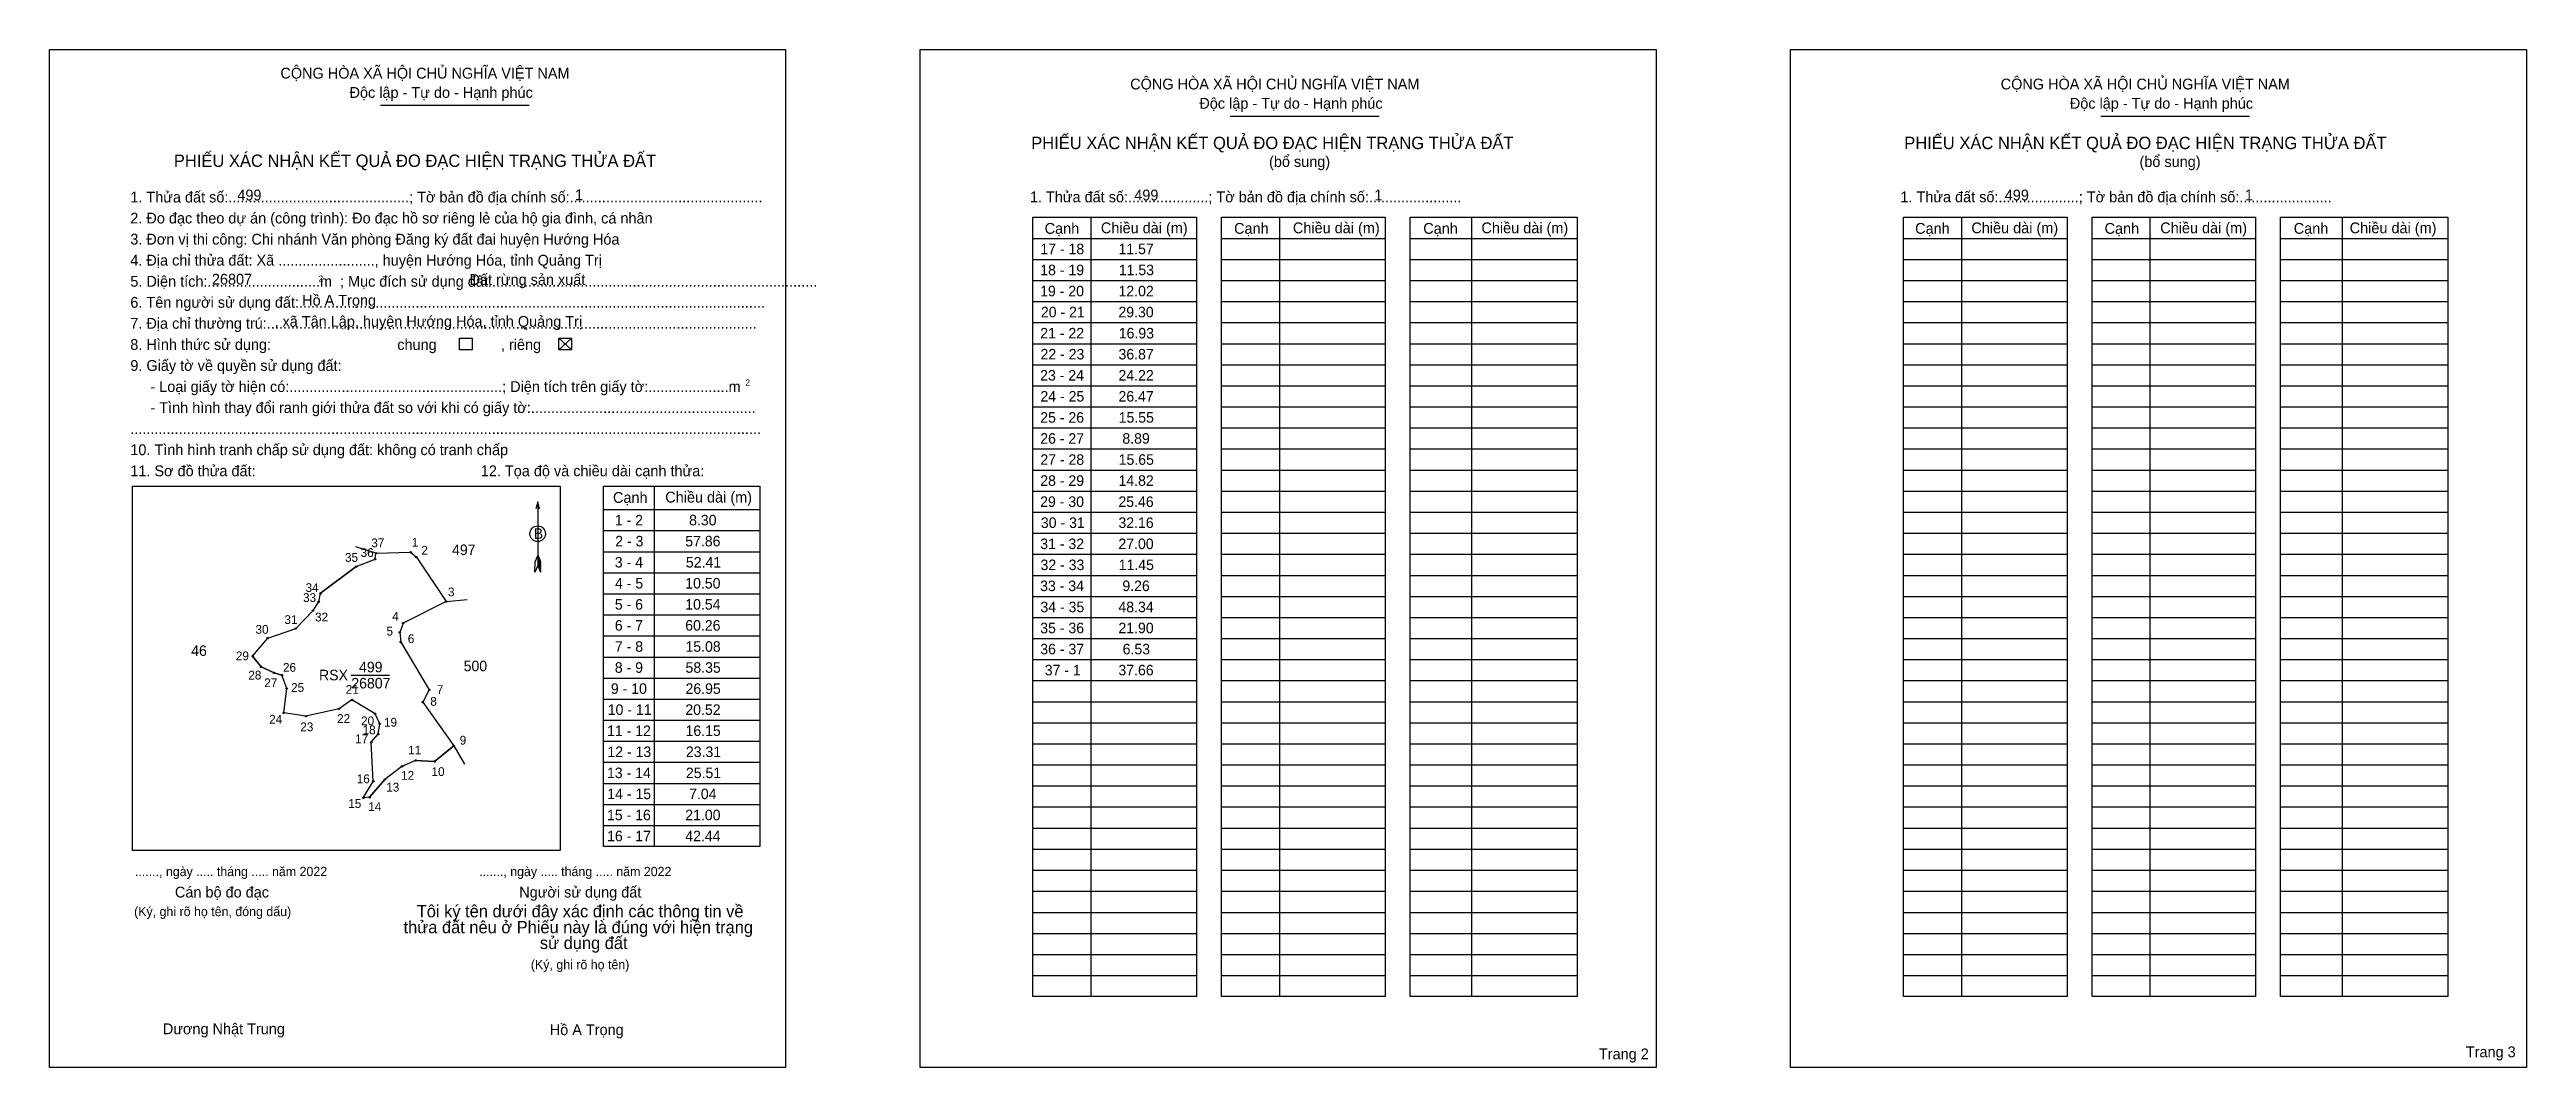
# Model space of a CAD drawing. Extents: x 543904 to 546591, y 1838683 to 1839788.
import ezdxf

# ---------------------------------------------------------------- set-up
doc = ezdxf.new("R2010")
doc.units = 0
for name, color, linetype in [('Level 1', 7, 'Continuous'), ('Level 10', 7, 'Continuous'), ('Level 11', 7, 'Continuous'), ('Level 13', 7, 'Continuous'), ('Level 2', 7, 'Continuous'), ('Level 25', 7, 'Continuous'), ('Level 27', 7, 'Continuous'), ('Level 36', 7, 'Continuous'), ('Level 48', 7, 'Continuous'), ('Level 50', 7, 'Continuous'), ('Level 52', 7, 'Continuous'), ('Level 55', 7, 'Continuous'), ('Level 6', 7, 'Continuous'), ('Level 9', 7, 'Continuous')]:
    doc.layers.add(name, color=color, linetype=linetype)

msp = doc.modelspace()

# ---------------------------------------------------------------- linework, layer by layer
at = {"layer": 'Level 1'}
for p, q in [((543904.4, 1839787.6), (543904.4, 1839787.6)), ((544848.7, 1839787.6), (544848.7, 1839787.6)), ((544263.3, 1839727.2), (544424.8, 1839727.2)), ((545185.2, 1839715.4), (545346.7, 1839715.4)), ((546129.5, 1839715.4), (546291, 1839715.4)), ((544971.2, 1839582.7), (545148.7, 1839582.7)), ((545034.1, 1839605.6), (545034.1, 1838760.2)), ((545175.8, 1839582.7), (545353.2, 1839582.7)), ((545238.6, 1839605.6), (545238.6, 1838760.2)), ((545380.3, 1839582.7), (545561.6, 1839582.7)), ((545447, 1839605.6), (545447, 1838760.2)), ((545915.5, 1839582.7), (546093, 1839582.7)), ((545978.4, 1839605.6), (545978.4, 1838760.2)), ((546120.1, 1839582.7), (546297.5, 1839582.7)), ((546182.9, 1839605.6), (546182.9, 1838760.2)), ((546324.6, 1839582.7), (546505.9, 1839582.7)), ((546391.3, 1839605.6), (546391.3, 1838760.2)), ((544971.2, 1839559.9), (545148.7, 1839559.9)), ((545175.8, 1839559.9), (545353.2, 1839559.9)), ((545380.3, 1839559.9), (545561.6, 1839559.9)), ((545915.5, 1839559.9), (546093, 1839559.9)), ((546120.1, 1839559.9), (546297.5, 1839559.9)), ((546324.6, 1839559.9), (546505.9, 1839559.9)), ((544971.2, 1839537), (545148.7, 1839537)), ((545175.8, 1839537), (545353.2, 1839537)), ((545380.3, 1839537), (545561.6, 1839537)), ((545915.5, 1839537), (546093, 1839537)), ((546120.1, 1839537), (546297.5, 1839537)), ((546324.6, 1839537), (546505.9, 1839537)), ((544971.2, 1839514.2), (545148.7, 1839514.2)), ((545175.8, 1839514.2), (545353.2, 1839514.2)), ((545380.3, 1839514.2), (545561.6, 1839514.2)), ((545915.5, 1839514.2), (546093, 1839514.2)), ((546120.1, 1839514.2), (546297.5, 1839514.2)), ((546324.6, 1839514.2), (546505.9, 1839514.2)), ((544456.8, 1839474.4), (544470.6, 1839461.7)), ((544456.8, 1839461.7), (544470.6, 1839474.4)), ((544971.2, 1839491.4), (545148.7, 1839491.4)), ((545175.8, 1839491.4), (545353.2, 1839491.4)), ((545380.3, 1839491.4), (545561.6, 1839491.4)), ((545915.5, 1839491.4), (546093, 1839491.4)), ((546120.1, 1839491.4), (546297.5, 1839491.4)), ((546324.6, 1839491.4), (546505.9, 1839491.4)), ((544971.2, 1839468.5), (545148.7, 1839468.5)), ((544971.2, 1839445.7), (545148.7, 1839445.7)), ((545175.8, 1839468.5), (545353.2, 1839468.5)), ((545175.8, 1839445.7), (545353.2, 1839445.7)), ((545380.3, 1839468.5), (545561.6, 1839468.5)), ((545380.3, 1839445.7), (545561.6, 1839445.7)), ((545915.5, 1839468.5), (546093, 1839468.5)), ((545915.5, 1839445.7), (546093, 1839445.7)), ((546120.1, 1839468.5), (546297.5, 1839468.5)), ((546120.1, 1839445.7), (546297.5, 1839445.7)), ((546324.6, 1839468.5), (546505.9, 1839468.5)), ((546324.6, 1839445.7), (546505.9, 1839445.7)), ((544971.2, 1839422.8), (545148.7, 1839422.8)), ((545175.8, 1839422.8), (545353.2, 1839422.8)), ((545380.3, 1839422.8), (545561.6, 1839422.8)), ((545915.5, 1839422.8), (546093, 1839422.8)), ((546120.1, 1839422.8), (546297.5, 1839422.8)), ((546324.6, 1839422.8), (546505.9, 1839422.8)), ((544971.2, 1839400), (545148.7, 1839400)), ((545175.8, 1839400), (545353.2, 1839400)), ((545380.3, 1839400), (545561.6, 1839400)), ((545915.5, 1839400), (546093, 1839400)), ((546120.1, 1839400), (546297.5, 1839400)), ((546324.6, 1839400), (546505.9, 1839400)), ((544971.2, 1839377.1), (545148.7, 1839377.1)), ((545175.8, 1839377.1), (545353.2, 1839377.1)), ((545380.3, 1839377.1), (545561.6, 1839377.1)), ((545915.5, 1839377.1), (546093, 1839377.1)), ((546120.1, 1839377.1), (546297.5, 1839377.1)), ((546324.6, 1839377.1), (546505.9, 1839377.1)), ((544971.2, 1839354.3), (545148.7, 1839354.3)), ((545175.8, 1839354.3), (545353.2, 1839354.3)), ((545380.3, 1839354.3), (545561.6, 1839354.3)), ((545915.5, 1839354.3), (546093, 1839354.3)), ((546120.1, 1839354.3), (546297.5, 1839354.3)), ((546324.6, 1839354.3), (546505.9, 1839354.3)), ((543994.3, 1839313.9), (543994.3, 1839313.9)), ((544560.1, 1839314.1), (544560.1, 1838923)), ((544971.2, 1839331.4), (545148.7, 1839331.4)), ((545175.8, 1839331.4), (545353.2, 1839331.4)), ((545380.3, 1839331.4), (545561.6, 1839331.4)), ((545915.5, 1839331.4), (546093, 1839331.4)), ((546120.1, 1839331.4), (546297.5, 1839331.4)), ((546324.6, 1839331.4), (546505.9, 1839331.4)), ((544433.9, 1839296.9), (544433.9, 1839227.7)), ((544505.3, 1839288.5), (544674.8, 1839288.5)), ((544971.2, 1839308.6), (545148.7, 1839308.6)), ((544971.2, 1839285.7), (545148.7, 1839285.7)), ((545175.8, 1839308.6), (545353.2, 1839308.6)), ((545175.8, 1839285.7), (545353.2, 1839285.7)), ((545380.3, 1839308.6), (545561.6, 1839308.6)), ((545380.3, 1839285.7), (545561.6, 1839285.7)), ((545915.5, 1839308.6), (546093, 1839308.6)), ((545915.5, 1839285.7), (546093, 1839285.7)), ((546120.1, 1839308.6), (546297.5, 1839308.6)), ((546120.1, 1839285.7), (546297.5, 1839285.7)), ((546324.6, 1839308.6), (546505.9, 1839308.6)), ((546324.6, 1839285.7), (546505.9, 1839285.7)), ((544505.3, 1839265.7), (544674.8, 1839265.7)), ((544971.2, 1839262.9), (545148.7, 1839262.9)), ((545175.8, 1839262.9), (545353.2, 1839262.9)), ((545380.3, 1839262.9), (545561.6, 1839262.9)), ((545915.5, 1839262.9), (546093, 1839262.9)), ((546120.1, 1839262.9), (546297.5, 1839262.9)), ((546324.6, 1839262.9), (546505.9, 1839262.9)), ((544430.9, 1839220.7), (544431, 1839232.1)), ((544433.9, 1839239.2), (544431, 1839232.1)), ((544433.9, 1839239.2), (544436.8, 1839232.1)), ((544433.9, 1839238.2), (544436.8, 1839231.1)), ((544433.9, 1839237.2), (544436.8, 1839230.1)), ((544433.9, 1839236.2), (544436.9, 1839229.1)), ((544433.9, 1839235.2), (544436.9, 1839228)), ((544433.9, 1839234.2), (544436.9, 1839227)), ((544433.9, 1839233.2), (544436.9, 1839226)), ((544433.9, 1839232.2), (544436.9, 1839225)), ((544433.9, 1839231.2), (544436.9, 1839223.9)), ((544437, 1839220.7), (544436.8, 1839232.1)), ((544505.3, 1839242.8), (544674.8, 1839242.8)), ((544971.2, 1839240), (545148.7, 1839240)), ((545175.8, 1839240), (545353.2, 1839240)), ((545380.3, 1839240), (545561.6, 1839240)), ((545915.5, 1839240), (546093, 1839240)), ((546120.1, 1839240), (546297.5, 1839240)), ((546324.6, 1839240), (546505.9, 1839240)), ((544433.9, 1839227.7), (544430.9, 1839220.7)), ((544433.9, 1839230.2), (544436.9, 1839222.9)), ((544433.9, 1839229.2), (544437, 1839221.9)), ((544433.9, 1839227.7), (544437, 1839220.7)), ((544505.3, 1839220), (544674.8, 1839220)), ((544971.2, 1839217.2), (545148.7, 1839217.2)), ((545175.8, 1839217.2), (545353.2, 1839217.2)), ((545380.3, 1839217.2), (545561.6, 1839217.2)), ((545915.5, 1839217.2), (546093, 1839217.2)), ((546120.1, 1839217.2), (546297.5, 1839217.2)), ((546324.6, 1839217.2), (546505.9, 1839217.2)), ((544505.3, 1839197.2), (544674.8, 1839197.2)), ((544971.2, 1839194.3), (545148.7, 1839194.3)), ((545175.8, 1839194.3), (545353.2, 1839194.3)), ((545380.3, 1839194.3), (545561.6, 1839194.3)), ((545915.5, 1839194.3), (546093, 1839194.3)), ((546120.1, 1839194.3), (546297.5, 1839194.3)), ((546324.6, 1839194.3), (546505.9, 1839194.3)), ((544505.3, 1839174.3), (544674.8, 1839174.3)), ((544505.3, 1839151.5), (544674.8, 1839151.5)), ((544971.2, 1839171.5), (545148.7, 1839171.5)), ((545175.8, 1839171.5), (545353.2, 1839171.5)), ((545380.3, 1839171.5), (545561.6, 1839171.5)), ((545915.5, 1839171.5), (546093, 1839171.5)), ((546120.1, 1839171.5), (546297.5, 1839171.5)), ((546324.6, 1839171.5), (546505.9, 1839171.5)), ((544505.3, 1839128.6), (544674.8, 1839128.6)), ((544971.2, 1839148.6), (545148.7, 1839148.6)), ((544971.2, 1839125.8), (545148.7, 1839125.8)), ((545175.8, 1839148.6), (545353.2, 1839148.6)), ((545175.8, 1839125.8), (545353.2, 1839125.8)), ((545380.3, 1839148.6), (545561.6, 1839148.6)), ((545380.3, 1839125.8), (545561.6, 1839125.8)), ((545915.5, 1839148.6), (546093, 1839148.6)), ((545915.5, 1839125.8), (546093, 1839125.8)), ((546120.1, 1839148.6), (546297.5, 1839148.6)), ((546120.1, 1839125.8), (546297.5, 1839125.8)), ((546324.6, 1839148.6), (546505.9, 1839148.6)), ((546324.6, 1839125.8), (546505.9, 1839125.8)), ((544505.3, 1839105.8), (544674.8, 1839105.8)), ((544971.2, 1839103), (545148.7, 1839103)), ((545175.8, 1839103), (545353.2, 1839103)), ((545380.3, 1839103), (545561.6, 1839103)), ((545915.5, 1839103), (546093, 1839103)), ((546120.1, 1839103), (546297.5, 1839103)), ((546324.6, 1839103), (546505.9, 1839103)), ((544505.3, 1839082.9), (544674.8, 1839082.9)), ((544971.2, 1839080.1), (545148.7, 1839080.1)), ((545175.8, 1839080.1), (545353.2, 1839080.1)), ((545380.3, 1839080.1), (545561.6, 1839080.1)), ((545915.5, 1839080.1), (546093, 1839080.1)), ((546120.1, 1839080.1), (546297.5, 1839080.1)), ((546324.6, 1839080.1), (546505.9, 1839080.1)), ((544505.3, 1839060.1), (544674.8, 1839060.1)), ((544971.2, 1839057.3), (545148.7, 1839057.3)), ((545175.8, 1839057.3), (545353.2, 1839057.3)), ((545380.3, 1839057.3), (545561.6, 1839057.3)), ((545915.5, 1839057.3), (546093, 1839057.3)), ((546120.1, 1839057.3), (546297.5, 1839057.3)), ((546324.6, 1839057.3), (546505.9, 1839057.3)), ((544505.3, 1839037.2), (544674.8, 1839037.2)), ((544971.2, 1839034.4), (545148.7, 1839034.4)), ((545175.8, 1839034.4), (545353.2, 1839034.4)), ((545380.3, 1839034.4), (545561.6, 1839034.4)), ((545915.5, 1839034.4), (546093, 1839034.4)), ((546120.1, 1839034.4), (546297.5, 1839034.4)), ((546324.6, 1839034.4), (546505.9, 1839034.4)), ((544505.3, 1839014.4), (544674.8, 1839014.4)), ((544505.3, 1838991.5), (544674.8, 1838991.5)), ((544971.2, 1839011.6), (545148.7, 1839011.6)), ((545175.8, 1839011.6), (545353.2, 1839011.6)), ((545380.3, 1839011.6), (545561.6, 1839011.6)), ((545915.5, 1839011.6), (546093, 1839011.6)), ((546120.1, 1839011.6), (546297.5, 1839011.6)), ((546324.6, 1839011.6), (546505.9, 1839011.6)), ((544505.3, 1838968.7), (544674.8, 1838968.7)), ((544971.2, 1838988.7), (545148.7, 1838988.7)), ((544971.2, 1838965.9), (545148.7, 1838965.9)), ((545175.8, 1838988.7), (545353.2, 1838988.7)), ((545175.8, 1838965.9), (545353.2, 1838965.9)), ((545380.3, 1838988.7), (545561.6, 1838988.7)), ((545380.3, 1838965.9), (545561.6, 1838965.9)), ((545915.5, 1838988.7), (546093, 1838988.7)), ((545915.5, 1838965.9), (546093, 1838965.9)), ((546120.1, 1838988.7), (546297.5, 1838988.7)), ((546120.1, 1838965.9), (546297.5, 1838965.9)), ((546324.6, 1838988.7), (546505.9, 1838988.7)), ((546324.6, 1838965.9), (546505.9, 1838965.9)), ((544505.3, 1838945.8), (544674.8, 1838945.8)), ((544971.2, 1838943), (545148.7, 1838943)), ((545175.8, 1838943), (545353.2, 1838943)), ((545380.3, 1838943), (545561.6, 1838943)), ((545915.5, 1838943), (546093, 1838943)), ((546120.1, 1838943), (546297.5, 1838943)), ((546324.6, 1838943), (546505.9, 1838943)), ((544458.3, 1838918.6), (544458.3, 1838918.6)), ((544971.2, 1838920.2), (545148.7, 1838920.2)), ((545175.8, 1838920.2), (545353.2, 1838920.2)), ((545380.3, 1838920.2), (545561.6, 1838920.2)), ((545915.5, 1838920.2), (546093, 1838920.2)), ((546120.1, 1838920.2), (546297.5, 1838920.2)), ((546324.6, 1838920.2), (546505.9, 1838920.2)), ((544971.2, 1838897.3), (545148.7, 1838897.3)), ((545175.8, 1838897.3), (545353.2, 1838897.3)), ((545380.3, 1838897.3), (545561.6, 1838897.3)), ((545915.5, 1838897.3), (546093, 1838897.3)), ((546120.1, 1838897.3), (546297.5, 1838897.3)), ((546324.6, 1838897.3), (546505.9, 1838897.3)), ((544971.2, 1838874.5), (545148.7, 1838874.5)), ((545175.8, 1838874.5), (545353.2, 1838874.5)), ((545380.3, 1838874.5), (545561.6, 1838874.5)), ((545915.5, 1838874.5), (546093, 1838874.5)), ((546120.1, 1838874.5), (546297.5, 1838874.5)), ((546324.6, 1838874.5), (546505.9, 1838874.5)), ((544971.2, 1838851.6), (545148.7, 1838851.6)), ((544971.2, 1838828.8), (545148.7, 1838828.8)), ((545175.8, 1838851.6), (545353.2, 1838851.6)), ((545175.8, 1838828.8), (545353.2, 1838828.8)), ((545380.3, 1838851.6), (545561.6, 1838851.6)), ((545380.3, 1838828.8), (545561.6, 1838828.8)), ((545915.5, 1838851.6), (546093, 1838851.6)), ((545915.5, 1838828.8), (546093, 1838828.8)), ((546120.1, 1838851.6), (546297.5, 1838851.6)), ((546120.1, 1838828.8), (546297.5, 1838828.8)), ((546324.6, 1838851.6), (546505.9, 1838851.6)), ((546324.6, 1838828.8), (546505.9, 1838828.8)), ((544971.2, 1838805.9), (545148.7, 1838805.9)), ((545175.8, 1838805.9), (545353.2, 1838805.9)), ((545380.3, 1838805.9), (545561.6, 1838805.9)), ((545915.5, 1838805.9), (546093, 1838805.9)), ((546120.1, 1838805.9), (546297.5, 1838805.9)), ((546324.6, 1838805.9), (546505.9, 1838805.9)), ((544971.2, 1838783.1), (545148.7, 1838783.1)), ((545175.8, 1838783.1), (545353.2, 1838783.1)), ((545380.3, 1838783.1), (545561.6, 1838783.1)), ((545915.5, 1838783.1), (546093, 1838783.1)), ((546120.1, 1838783.1), (546297.5, 1838783.1)), ((546324.6, 1838783.1), (546505.9, 1838783.1)), ((544702.8, 1838683.3), (544702.8, 1838683.3)), ((545647.1, 1838683.3), (545647.1, 1838683.3))]:
    msp.add_line(p, q, dxfattribs=at)
for points in [[(544971.2, 1839605.6), (545148.7, 1839605.6), (545148.7, 1838760.2), (544971.2, 1838760.2)], [(545175.8, 1839605.6), (545353.2, 1839605.6), (545353.2, 1838760.2), (545175.8, 1838760.2)], [(545380.3, 1839605.6), (545561.6, 1839605.6), (545561.6, 1838760.2), (545380.3, 1838760.2)], [(545915.5, 1839605.6), (546093, 1839605.6), (546093, 1838760.2), (545915.5, 1838760.2)], [(546120.1, 1839605.6), (546297.5, 1839605.6), (546297.5, 1838760.2), (546120.1, 1838760.2)], [(546324.6, 1839605.6), (546505.9, 1839605.6), (546505.9, 1838760.2), (546324.6, 1838760.2)], [(543994.3, 1839313.9), (544458.3, 1839313.9), (544458.3, 1838918.6), (543994.3, 1838918.6)], [(544505.3, 1839314.1), (544674.8, 1839314.1), (544674.8, 1838923), (544505.3, 1838923)]]:
    msp.add_lwpolyline(points, close=True, dxfattribs=at)
msp.add_lwpolyline([(544435.9, 1839289.5), (544433.9, 1839296.9), (544431.9, 1839289.5)], dxfattribs=at)
msp.add_circle((544433.9, 1839262.3), 8.43, dxfattribs=at)
at = {"layer": 'Level 10'}
msp.add_lwpolyline([(544257.5, 1839234.7), (544258.5, 1839241.1), (544296.1, 1839242.3), (544302.4, 1839236.8), (544334.7, 1839188.8), (544287.9, 1839165.2), (544284.3, 1839155.3), (544285.4, 1839144.8), (544316.2, 1839093), (544309.2, 1839079.7), (544342.9, 1839032.1), (544322, 1839015.2), (544301.5, 1839016.4), (544286.7, 1839010), (544268.2, 1838995.8), (544251.6, 1838976.4), (544244.6, 1838975.7), (544255.5, 1838993.7), (544253.4, 1839036.1), (544261, 1839044.8), (544262.6, 1839056.2), (544257.5, 1839067.1), (544232.3, 1839082), (544218.4, 1839072.3), (544182.4, 1839064.3), (544158.5, 1839068), (544161.6, 1839094.3), (544156.5, 1839109), (544148, 1839111.4), (544133.8, 1839117.9), (544124.7, 1839129.6), (544141.1, 1839149.1), (544171.5, 1839159.5), (544190.2, 1839179), (544196.4, 1839188.6), (544198.4, 1839197.7), (544237.1, 1839226.7)], close=True, dxfattribs=at)
at = {"layer": 'Level 11'}
for centre in [(544257.5, 1839234.7), (544257.5, 1839234.7), (544258.5, 1839241.1), (544296.1, 1839242.3), (544302.4, 1839236.8), (544237.1, 1839226.7), (544190.2, 1839179), (544196.4, 1839188.6), (544198.4, 1839197.7), (544334.7, 1839188.8), (544171.5, 1839159.5), (544284.3, 1839155.3), (544287.9, 1839165.2), (544124.7, 1839129.6), (544141.1, 1839149.1), (544285.4, 1839144.8), (544133.8, 1839117.9), (544148, 1839111.4), (544156.5, 1839109), (544161.6, 1839094.3), (544218.4, 1839072.3), (544232.3, 1839082), (544309.2, 1839079.7), (544316.2, 1839093), (544158.5, 1839068), (544182.4, 1839064.3), (544257.5, 1839067.1), (544261, 1839044.8), (544262.6, 1839056.2), (544253.4, 1839036.1), (544301.5, 1839016.4), (544322, 1839015.2), (544342.9, 1839032.1), (544255.5, 1838993.7), (544268.2, 1838995.8), (544286.7, 1839010), (544244.6, 1838975.7), (544251.6, 1838976.4)]:
    msp.add_circle(centre, 0.762, dxfattribs=at)
at = {"layer": 'Level 2'}
for points in [[(543904.4, 1839787.6), (544702.8, 1839787.6), (544702.8, 1838683.3), (543904.4, 1838683.3)], [(544848.7, 1839787.6), (545647.1, 1839787.6), (545647.1, 1838683.3), (544848.7, 1838683.3)], [(545793, 1839787.6), (546591.4, 1839787.6), (546591.4, 1838683.3), (545793, 1838683.3)]]:
    msp.add_lwpolyline(points, close=True, dxfattribs=at)
at = {"layer": 'Level 25'}
for p, q in [((544302.4, 1839236.8), (544334.7, 1839188.8)), ((544237.1, 1839226.7), (544198.4, 1839197.7)), ((544190.2, 1839179), (544171.5, 1839159.5)), ((544124.7, 1839129.6), (544133.8, 1839117.9)), ((544133.8, 1839117.9), (544148, 1839111.4)), ((544148, 1839111.4), (544156.5, 1839109)), ((544301.5, 1839016.4), (544322, 1839015.2)), ((544322, 1839015.2), (544342.9, 1839032.1)), ((544251.6, 1838976.4), (544268.2, 1838995.8))]:
    msp.add_line(p, q, dxfattribs=at)
at = {"layer": 'Level 27'}
for p, q in [((544258.5, 1839241.1), (544236.8, 1839248.1)), ((544334.7, 1839188.8), (544357.4, 1839190.9)), ((544342.9, 1839032.1), (544354.6, 1839012.5))]:
    msp.add_line(p, q, dxfattribs=at)
at = {"layer": 'Level 50'}
for points in [[(544349, 1839474.4), (544362.7, 1839474.4), (544362.7, 1839461.7), (544349, 1839461.7)], [(544456.8, 1839474.4), (544470.6, 1839474.4), (544470.6, 1839461.7), (544456.8, 1839461.7)]]:
    msp.add_lwpolyline(points, close=True, dxfattribs=at)
at = {"layer": 'Level 9'}
msp.add_line((544231.6, 1839109), (544273.1, 1839109), dxfattribs=at)

# ---------------------------------------------------------------- texts
at = {"layer": 'Level 1'}
for s, height, p in [('CỘNG HÒA XÃ HỘI CHỦ NGHĨA VIỆT NAM', 11.728, (544154.8, 1839756.1)), ('Độc lập - Tự do - Hạnh phúc', 11.728, (544229.8, 1839735.2)), ('CỘNG HÒA XÃ HỘI CHỦ NGHĨA VIỆT NAM', 11.728, (545076.7, 1839744.3)), ('CỘNG HÒA XÃ HỘI CHỦ NGHĨA VIỆT NAM', 11.728, (546021, 1839744.3)), ('Độc lập - Tự do - Hạnh phúc', 11.728, (545151.7, 1839723.4)), ('Độc lập - Tự do - Hạnh phúc', 11.728, (546096, 1839723.4)), ('PHIẾU XÁC NHẬN KẾT QUẢ ĐO ĐẠC HIỆN TRẠNG THỬA ĐẤT', 13.404, (544969.3, 1839679.6)), ('PHIẾU XÁC NHẬN KẾT QUẢ ĐO ĐẠC HIỆN TRẠNG THỬA ĐẤT', 13.404, (545916.4, 1839679.6)), ('PHIẾU XÁC NHẬN KẾT QUẢ ĐO ĐẠC HIỆN TRẠNG THỬA ĐẤT', 13.404, (544039.2, 1839660.3)), ('(bổ sung)', 11.73, (545227.3, 1839660.2)), ('(bổ sung)', 11.73, (546171.6, 1839660.2)), ('1. Thửa đất số:.............................................; Tờ bản đồ địa chính số:................................................', 11.7275, (543992, 1839621.7)), ('1. Thửa đất số:....................; Tờ bản đồ địa chính số:.......................', 11.728, (544967.9, 1839621.9)), ('1. Thửa đất số:....................; Tờ bản đồ địa chính số:.......................', 11.728, (545912.2, 1839621.9)), ('2. Đo đạc theo dự án (công trình): Đo đạc hồ sơ riêng lẻ của hộ gia đình, cá nhân', 11.728, (543992, 1839598.9)), ('3. Đơn vị thi công: Chi nhánh Văn phòng Đăng ký đất đai huyện Hướng Hóa', 11.728, (543992, 1839576)), ('Cạnh', 11.73, (544983.9, 1839587.7)), ('Chiều dài (m)', 11.728, (545044.9, 1839588.3)), ('Cạnh', 11.73, (545189.4, 1839587.7)), ('Chiều dài (m)', 11.728, (545253.2, 1839588.3)), ('Cạnh', 11.73, (545394.6, 1839587.7)), ('Chiều dài (m)', 11.728, (545457.7, 1839588.3)), ('Cạnh', 11.73, (545928.2, 1839587.7)), ('Chiều dài (m)', 11.728, (545989.2, 1839588.3)), ('Cạnh', 11.73, (546133.7, 1839587.7)), ('Chiều dài (m)', 11.728, (546194.1, 1839588.3)), ('Cạnh', 11.73, (546338.9, 1839587.7)), ('Chiều dài (m)', 11.728, (546399.6, 1839588.3)), ('4. Địa chỉ thửa đất: Xã ........................, huyện Hướng Hóa, tỉnh Quảng Trị', 11.728, (543992, 1839553.2)), ('5. Diện tích:............................m  ; Mục đích sử dụng đất:.................................................................................', 11.7275, (543992, 1839530.3)), ('2', 6.7, (544196.1, 1839535.7)), ('6. Tên người sử dụng đất:....................................................................................................................', 11.7275, (543992, 1839507.5)), ('7. Địa chỉ thường trú:..........................................................................................................................', 11.7275, (543992, 1839484.7)), ('chung                , riêng', 11.728, (544281.6, 1839461.7)), ('9. Giấy tờ về quyền sử dụng đất:', 11.728, (543992, 1839439)), ('     - Loại giấy tờ hiện có:.....................................................; Diện tích trên giấy tờ:....................m', 11.7275, (543992, 1839416.1)), ('2', 6.7, (544659.2, 1839423)), ('     - Tình hình thay đổi ranh giới thửa đất so với khi có giấy tờ:........................................................', 11.7275, (543992, 1839393.3)), ('.............................................................................................................................................................', 11.7275, (543992, 1839370.4)), ('10. Tình hình tranh chấp sử dụng đất: không có tranh chấp', 11.728, (543992, 1839347.6)), ('11. Sơ đồ thửa đất:', 11.728, (543992, 1839324.7)), ('12. Tọa độ và chiều dài cạnh thửa:', 11.728, (544372.2, 1839324.7)), ('Cạnh', 11.73, (544515.6, 1839295.8)), ('Chiều dài (m)', 11.728, (544572.3, 1839296.2)), ('B', 11.4, (544429.7, 1839256.8)), ('......., ngày ..... tháng ..... năm 2022', 10.053, (543997, 1838890.9)), ('......., ngày ..... tháng ..... năm 2022', 10.053, (544370.5, 1838890.9)), ('(Ký, ghi rõ họ tên, đóng dấu)', 10.053, (543996.1, 1838847.5)), ('Cán bộ đo đạc', 11.728, (544040.4, 1838867.7)), ('Tôi ký tên dưới đây xác định các thông tin về', 13.327, (544302.7, 1838846.2)), ('Người sử dụng đất', 11.728, (544413.9, 1838867.7)), ('thửa đất nêu ở Phiếu này là đúng với hiện trạng', 13.327, (544288.4, 1838828.9)), ('(Ký, ghi rõ họ tên)', 10.053, (544426.5, 1838789.9)), ('sử dụng đất', 13.327, (544436.3, 1838811.8)), ('Dương Nhật Trung', 11.728, (544027.3, 1838719.4)), ('Trang 2', 11.73, (545585.2, 1838692.2)), ('Trang 3', 11.73, (546525.6, 1838694.4))]:
    msp.add_text(s, height=height, dxfattribs=at).set_placement(p)
at = {"layer": 'Level 13'}
for s, p in [('499', (544240.1, 1839112)), ('RSX', (544196.7, 1839103.3)), ('26807', (544231.7, 1839094.5))]:
    msp.add_text(s, height=11.42, dxfattribs=at).set_placement(p)
at = {"layer": 'Level 36'}
for s, p in [('497', (544341, 1839239.2)), ('46', (544058, 1839129.8)), ('500', (544353.6, 1839113.2))]:
    msp.add_text(s, height=11.42, dxfattribs=at).set_placement(p)
at = {"layer": 'Level 48'}
msp.add_text('8. Hình thức sử dụng:', height=11.728, dxfattribs=at).set_placement((543992, 1839461.8))
at = {"layer": 'Level 52'}
for s, p in [('18 - 19', (544979.1, 1839542.8)), ('17 - 18', (544979.2, 1839565.6)), ('11.57', (545064, 1839565.6)), ('11.53', (545064.3, 1839542.8)), ('19 - 20', (544979, 1839519.9)), ('12.02', (545064, 1839519.9)), ('20 - 21', (544979.8, 1839497.1)), ('29.30', (545063.9, 1839497.1)), ('21 - 22', (544979.1, 1839474.2)), ('16.93', (545064.3, 1839474.2)), ('22 - 23', (544979.4, 1839451.4)), ('36.87', (545064, 1839451.4)), ('23 - 24', (544979, 1839428.5)), ('24.22', (545064, 1839428.5)), ('25 - 26', (544979.1, 1839382.8)), ('24 - 25', (544979.3, 1839405.7)), ('26.47', (545064, 1839405.7)), ('15.55', (545064.2, 1839382.8)), ('26 - 27', (544979.1, 1839360)), ('8.89', (545068.2, 1839360)), ('27 - 28', (544979.2, 1839337.1)), ('15.65', (545064.2, 1839337.1)), ('28 - 29', (544979.1, 1839314.3)), ('14.82', (545064, 1839314.3)), ('29 - 30', (544979, 1839291.4)), ('25.46', (545063.9, 1839291.4)), ('2 - 3', (544518, 1839248.6)), ('1 - 2', (544517.6, 1839271.4)), ('57.86', (544594, 1839248.6)), ('8.30', (544598.2, 1839271.4)), ('30 - 31', (544979.8, 1839268.6)), ('32.16', (545063.9, 1839268.6)), ('3 - 4', (544517.6, 1839225.7)), ('52.41', (544594.7, 1839225.7)), ('31 - 32', (544979.1, 1839245.7)), ('32 - 33', (544979.4, 1839222.9)), ('27.00', (545063.9, 1839245.7)), ('11.45', (545064.2, 1839222.9)), ('4 - 5', (544517.8, 1839202.9)), ('10.50', (544594, 1839202.9)), ('33 - 34', (544979, 1839200.1)), ('9.26', (545068.2, 1839200.1)), ('5 - 6', (544517.6, 1839180)), ('10.54', (544594, 1839180)), ('34 - 35', (544979.3, 1839177.2)), ('48.34', (545063.9, 1839177.2)), ('6 - 7', (544517.6, 1839157.2)), ('60.26', (544594, 1839157.2)), ('35 - 36', (544979.1, 1839154.4)), ('21.90', (545063.9, 1839154.4)), ('7 - 8', (544517.7, 1839134.3)), ('15.08', (544594.2, 1839134.3)), ('36 - 37', (544979.1, 1839131.5)), ('6.53', (545068.5, 1839131.5)), ('9 - 10', (544513.3, 1839088.6)), ('8 - 9', (544517.6, 1839111.5)), ('58.35', (544594.3, 1839111.5)), ('26.95', (544594.3, 1839088.6)), ('37 - 1', (544984, 1839108.7)), ('37.66', (545063.9, 1839108.7)), ('10 - 11', (544509.9, 1839065.8)), ('20.52', (544594.1, 1839065.8)), ('11 - 12', (544509.2, 1839042.9)), ('16.15', (544594.3, 1839042.9)), ('12 - 13', (544509.5, 1839020.1)), ('23.31', (544594.7, 1839020.1)), ('13 - 14', (544509.1, 1838997.2)), ('25.51', (544594.7, 1838997.2)), ('15 - 16', (544509.1, 1838951.5)), ('14 - 15', (544509.4, 1838974.4)), ('21.00', (544594, 1838951.5)), ('7.04', (544598.2, 1838974.4)), ('16 - 17', (544509.2, 1838928.7)), ('42.44', (544594, 1838928.7))]:
    msp.add_text(s, height=11.42, dxfattribs=at).set_placement(p)
at = {"layer": 'Level 55'}
for s, p in [('36', (544257.2, 1839234.7)), ('37', (544258.2, 1839241.1)), ('1', (544296, 1839242.3)), ('2', (544302.3, 1839236.8)), ('35', (544236.8, 1839226.7)), ('32', (544189.9, 1839179)), ('33', (544196.1, 1839188.6)), ('34', (544198.2, 1839197.7)), ('3', (544334.6, 1839188.8)), ('31', (544171.3, 1839159.5)), ('5', (544284.2, 1839155.3)), ('4', (544287.8, 1839165.2)), ('29', (544124.4, 1839129.6)), ('30', (544140.8, 1839149.1)), ('6', (544285.3, 1839144.8)), ('28', (544133.5, 1839117.9)), ('27', (544147.7, 1839111.4)), ('26', (544156.3, 1839109)), ('25', (544161.3, 1839094.3)), ('22', (544218.2, 1839072.3)), ('21', (544232.1, 1839082)), ('8', (544309, 1839079.7)), ('7', (544316.1, 1839093)), ('24', (544158.2, 1839068)), ('23', (544182.2, 1839064.3)), ('20', (544257.2, 1839067.1)), ('18', (544260.7, 1839044.8)), ('19', (544262.4, 1839056.2)), ('17', (544253.1, 1839036.1)), ('11', (544301.3, 1839016.4)), ('9', (544342.8, 1839032.1)), ('16', (544255.2, 1838993.7)), ('13', (544268, 1838995.8)), ('12', (544286.4, 1839010)), ('10', (544321.7, 1839015.2)), ('15', (544244.3, 1838975.7)), ('14', (544251.3, 1838976.4))]:
    msp.add_text(s, height=0.381, dxfattribs=at).set_placement(p)
at = {"layer": 'Level 6'}
for s, height, p in [('499', 11.73, (544108.1, 1839623.9)), ('1', 11.7, (544474.4, 1839624.1)), ('499', 11.73, (545081.1, 1839623.9)), ('1', 11.7, (545341.6, 1839624)), ('499', 11.73, (546025.4, 1839623.9)), ('1', 11.7, (546285.9, 1839624)), ('26807', 11.73, (544080.5, 1839532.6)), ('Đất rừng sản xuất', 11.728, (544360, 1839532.2)), (', xã Tân Lập, huyện Hướng Hóa, tỉnh Quảng Trị', 11.728, (544148.4, 1839486.8)), ('Hồ A Trọng', 11.73, (544178.4, 1839509.7)), ('Hồ A Trọng', 11.73, (544447, 1838718.4))]:
    msp.add_text(s, height=height, dxfattribs=at).set_placement(p)
at = {"layer": 'Level 9'}
for s, p in [('1', (544297.3, 1839248.3)), ('35', (544224.9, 1839231.9)), ('36', (544241.8, 1839237.1)), ('37', (544253.4, 1839247.7)), ('2', (544307.7, 1839239.6)), ('34', (544182.1, 1839199.1)), ('3', (544336.6, 1839194.4)), ('33', (544179.4, 1839188.3)), ('4', (544276.1, 1839168)), ('30', (544127.8, 1839153.8)), ('31', (544159.2, 1839164.4)), ('32', (544192.4, 1839167.2)), ('5', (544269.9, 1839151.9)), ('6', (544293, 1839143.7)), ('29', (544106.5, 1839125.1)), ('28', (544120, 1839104.2)), ('27', (544137.3, 1839095.9)), ('26', (544157.6, 1839112.6)), ('25', (544166.4, 1839090.8)), ('21', (544225.7, 1839088.7)), ('7', (544324.4, 1839088.5)), ('8', (544317.4, 1839075.7)), ('24', (544142.6, 1839056.3)), ('23', (544176.4, 1839048.1)), ('22', (544216.3, 1839057.1)), ('17', (544235.9, 1839035.1)), ('20', (544242.3, 1839054.6)), ('18', (544244, 1839044.8)), ('19', (544267.2, 1839053.1)), ('9', (544349.3, 1839033.6)), ('11', (544293.4, 1839022.9)), ('16', (544237.6, 1838991.7)), ('13', (544269.6, 1838982.7)), ('12', (544285.8, 1838995.4)), ('10', (544318.7, 1838999.5)), ('15', (544228.4, 1838964.9)), ('14', (544250.1, 1838961.5))]:
    msp.add_text(s, height=9.52, dxfattribs=at).set_placement(p)

doc.saveas('drawing.dxf')
